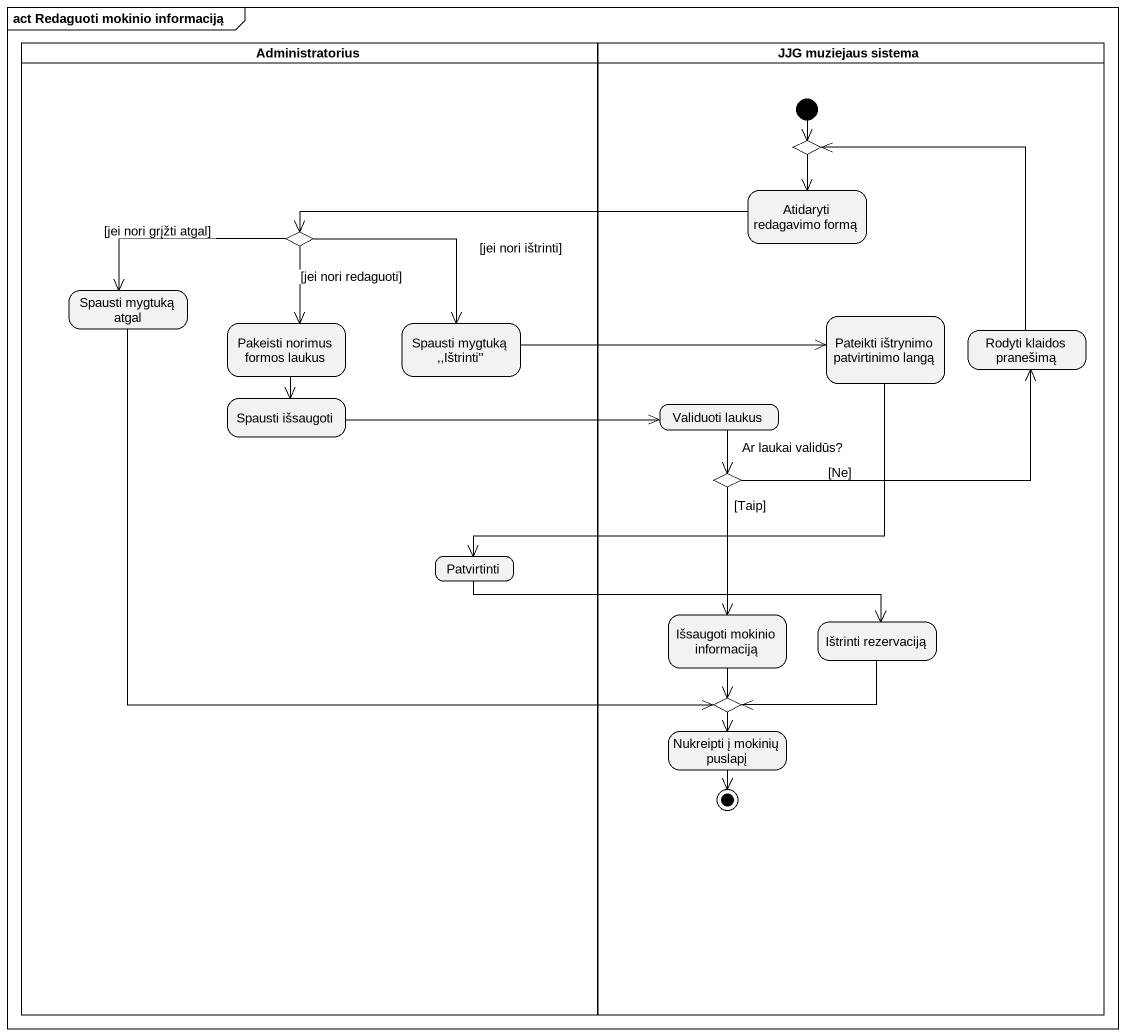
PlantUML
@startuml
mainframe act Redaguoti mokinio informaciją
hide empty description
state Administratorius <<partition>> {
  state choice2 <<choice>>
  state "Spausti mygtuką atgal" as Spausti_mygtuką_atgal
  state "Pakeisti norimus formos laukus" as Pakeisti_norimus_formos
  state "Spausti mygtuką ,,Ištrinti''" as Spausti_mygtuką_Ištrinti
  state "Spausti išsaugoti" as Spausti_išsaugoti
  state Patvirtinti
}
state "JJG muziejaus sistema" as JJG_muziejaus_sistema <<partition>> {
  state choice1 <<choice>>
  state "Atidaryti redagavimo formą" as Atidaryti_redagavimo_formą
  state "Pateikti ištrynimo patvirtinimo langą" as Pateikti_ištrynimo
  state "Rodyti klaidos pranešimą" as Rodyti_klaidos_pranešimą
  state "Validuoti laukus" as Validuoti_laukus
  state choice3 <<choice>>
  state "Išsaugoti mokinio informaciją" as Išsaugoti_mokinio
  state "Ištrinti rezervaciją" as Ištrinti_rezervaciją
  state choice4 <<choice>>
  state "Nukreipti į mokinių puslapį" as Nukreipti_į_mokinių_puslapį
  [*] --> choice1
  Nukreipti_į_mokinių_puslapį --> [*]
}
choice1 --> Atidaryti_redagavimo_formą
choice2 -left-> Spausti_mygtuką_atgal : [jei nori grįžti atgal]
choice2 --> Pakeisti_norimus_formos : [jei nori redaguoti]
choice2 --> Spausti_mygtuką_Ištrinti : [jei nori ištrinti]
Atidaryti_redagavimo_formą -left-> choice2
Spausti_mygtuką_atgal --> choice4
Pakeisti_norimus_formos --> Spausti_išsaugoti
Spausti_mygtuką_Ištrinti -right-> Pateikti_ištrynimo
Pateikti_ištrynimo -left-> Patvirtinti
Rodyti_klaidos_pranešimą -up-> choice1
Spausti_išsaugoti -right-> Validuoti_laukus
Validuoti_laukus --> choice3 : Ar laukai validūs?
choice3 -right-> Rodyti_klaidos_pranešimą : [Ne]
choice3 --> Išsaugoti_mokinio : [Taip]
Patvirtinti -right-> Ištrinti_rezervaciją
Išsaugoti_mokinio --> choice4
Ištrinti_rezervaciją -left-> choice4
choice4 --> Nukreipti_į_mokinių_puslapį
@enduml
